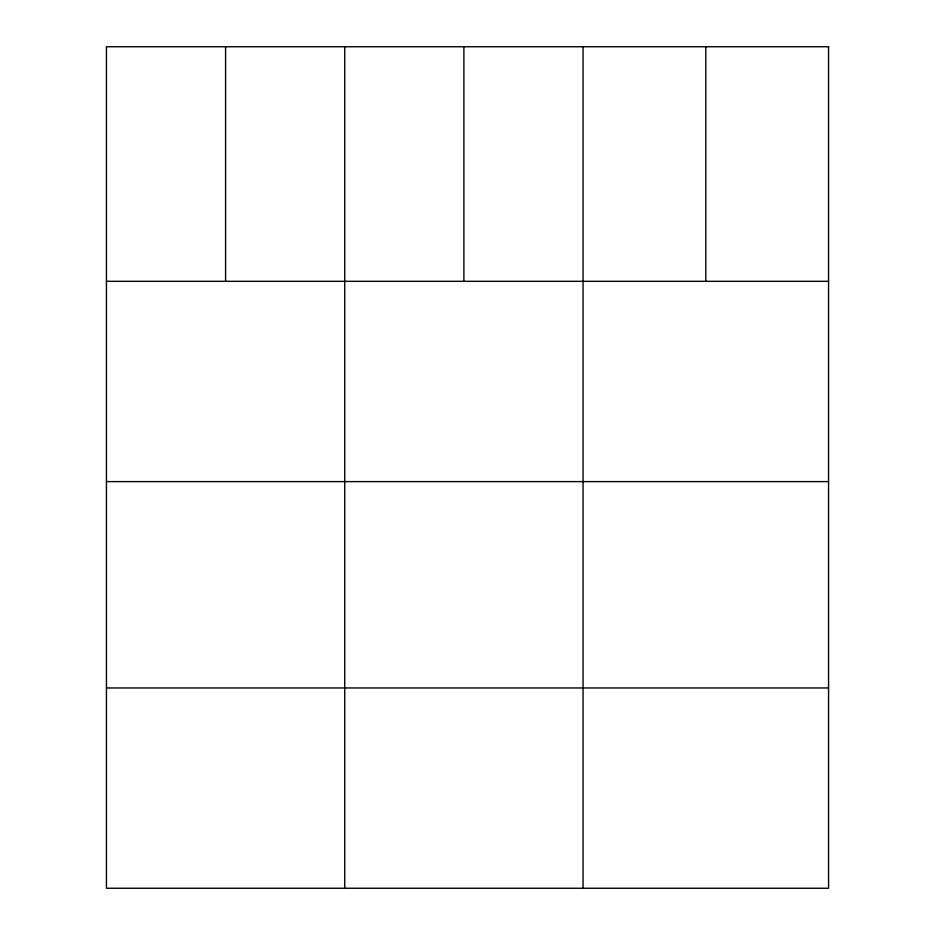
<?xml version="1.0" encoding="UTF-8"?>
<svg xmlns="http://www.w3.org/2000/svg" width="935" height="935" viewBox="0 0 935 935"><rect width="100%" height="100%" fill="white"/><g stroke="black" fill="none" stroke-linecap="round" stroke-linejoin="round"><path stroke-width="1.4" d="M106.438 281.318L828.562 281.318M106.438 481.607L828.562 481.607M106.438 687.961L828.562 687.961M705.796 46.75L705.796 281.318M583.043 46.75L583.043 888.25M463.889 46.75L463.889 281.318M344.734 46.75L344.734 888.25M225.592 46.75L225.592 281.318M828.562 46.75L106.438 46.75L106.438 888.25L828.562 888.25L828.562 46.75"/></g></svg>
